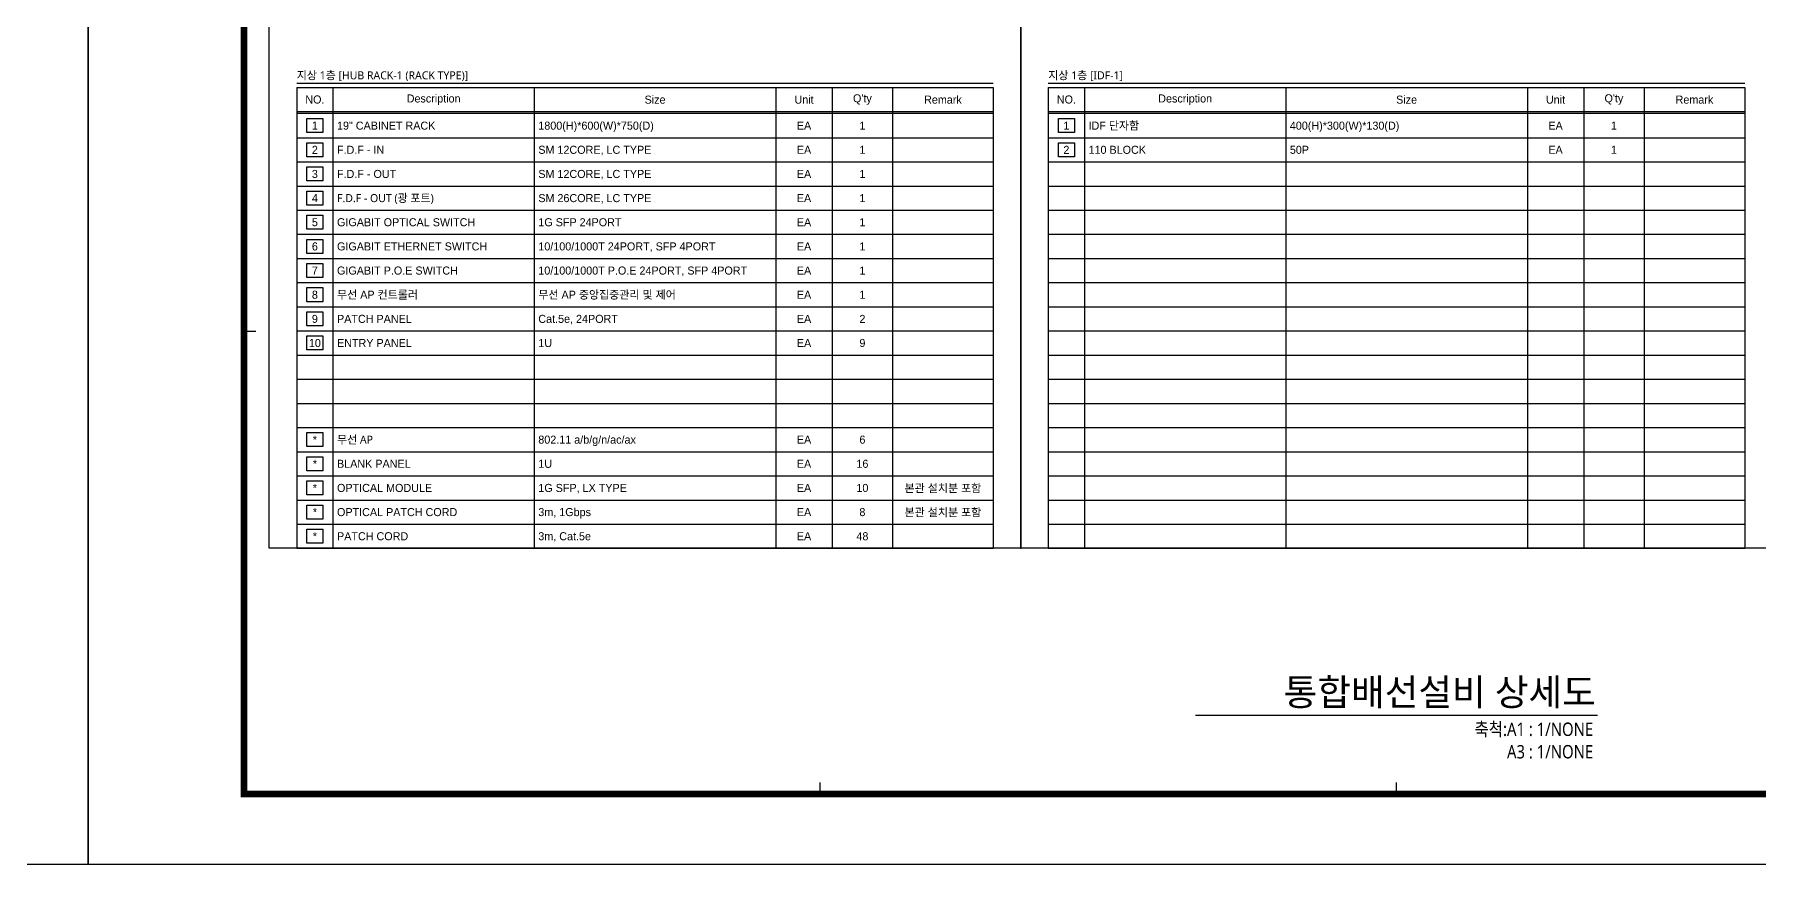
# Model space of a CAD drawing. Header units: millimetres. Extents: x 0 to 84100, y 0 to 29700.
# Drawn here: x 41251 to 66945, y 0 to 12372 of the extents above; entities that cross this region are included whole.
import ezdxf
from ezdxf.enums import TextEntityAlignment as Align

# ---------------------------------------------------------------- set-up
doc = ezdxf.new("R2010")
doc.units = ezdxf.units.MM
doc.header["$LTSCALE"] = 1000
for name, color, linetype in [('KEC-TEXT', 6, 'Continuous'), ('S', 4, 'Continuous'), ('SHT', 5, 'Continuous'), ('TIT', 2, 'Continuous')]:
    doc.layers.add(name, color=color, linetype=linetype)
doc.styles.add('GHS', font='malgun.ttf')
doc.styles.add('나눔고딕', font='')
doc.styles.get('나눔고딕').set_extended_font_data('나눔고딕')

# ---------------------------------------------------------------- blocks, each defined once
blk = doc.blocks.new('XR-FORM-ET', base_point=(461, 408))
at = {"layer": 'SHT', "color": 171}
for p, q in [((9300, 31800), (10000, 31800)), ((43650, 4200), (43650, 4900)), ((78000, 4200), (78000, 4900))]:
    blk.add_line(p, q, dxfattribs=at)
at = {"layer": 'SHT'}
blk.add_lwpolyline([(0, 118800), (168200, 118800), (168200, 0), (0, 0)], close=True, dxfattribs=at)
at = {"layer": 'SHT', "const_width": 400}
blk.add_lwpolyline([(9300, 114600), (163900, 114600), (163900, 4200), (9300, 4200)], close=True, dxfattribs=at)

msp = doc.modelspace()

# ---------------------------------------------------------------- linework, layer by layer
at = {"layer": 'KEC-TEXT', "color": 6}
for p, q in [((45160, 11583), (55540, 11583)), ((45160, 11583), (45160, 4713)), ((45700, 11583), (45700, 4713)), ((48700, 11583), (48700, 4713)), ((52300, 11583), (52300, 4713)), ((53140, 11583), (53140, 4713)), ((54040, 11583), (54040, 4713)), ((55540, 11583), (55540, 4713)), ((56360, 11583), (66740, 11583)), ((56360, 11583), (56360, 4713)), ((56900, 11583), (56900, 4713)), ((59900, 11583), (59900, 4713)), ((63500, 11583), (63500, 4713)), ((64340, 11583), (64340, 4713)), ((65240, 11583), (65240, 4713)), ((66740, 11583), (66740, 4713)), ((45160, 11223), (55540, 11223)), ((55540, 11193), (45160, 11193)), ((56360, 11223), (66740, 11223)), ((66740, 11193), (56360, 11193)), ((45160, 10833), (55540, 10833)), ((56360, 10833), (66740, 10833)), ((45160, 10473), (55540, 10473)), ((56360, 10473), (66740, 10473)), ((45160, 10113), (55540, 10113)), ((56360, 10113), (66740, 10113)), ((45160, 9753), (55540, 9753)), ((56360, 9753), (66740, 9753)), ((45160, 9393), (55540, 9393)), ((56360, 9393), (66740, 9393)), ((45160, 9033), (55540, 9033)), ((56360, 9033), (66740, 9033)), ((45160, 8673), (55540, 8673)), ((56360, 8673), (66740, 8673)), ((45160, 8313), (55540, 8313)), ((56360, 8313), (66740, 8313)), ((45160, 7953), (55540, 7953)), ((56360, 7953), (66740, 7953)), ((45160, 7593), (55540, 7593)), ((56360, 7593), (66740, 7593)), ((45160, 7233), (55540, 7233)), ((56360, 7233), (66740, 7233)), ((45160, 6873), (55540, 6873)), ((56360, 6873), (66740, 6873)), ((45160, 6513), (55540, 6513)), ((56360, 6513), (66740, 6513)), ((45160, 6153), (55540, 6153)), ((56360, 6153), (66740, 6153)), ((45160, 5793), (55540, 5793)), ((56360, 5793), (66740, 5793)), ((45160, 5433), (55540, 5433)), ((56360, 5433), (66740, 5433)), ((45160, 5073), (55540, 5073)), ((56360, 5073), (66740, 5073)), ((45160, 4713), (55540, 4713)), ((45160, 4713), (55540, 4713)), ((56360, 4713), (66740, 4713)), ((56360, 4713), (66740, 4713))]:
    msp.add_line(p, q, dxfattribs=at)
for points in [[(55950, 4713), (44750, 4713), (44750, 28150), (55950, 28150)], [(67150, 4713), (55950, 4713), (55950, 28150), (67150, 28150)], [(45310, 11118), (45550, 11118), (45550, 10909), (45310, 10909)], [(56510, 11118), (56750, 11118), (56750, 10909), (56510, 10909)], [(45310, 10758), (45550, 10758), (45550, 10549), (45310, 10549)], [(56510, 10758), (56750, 10758), (56750, 10549), (56510, 10549)], [(45310, 10398), (45550, 10398), (45550, 10189), (45310, 10189)], [(45310, 10038), (45550, 10038), (45550, 9829), (45310, 9829)], [(45310, 9678), (45550, 9678), (45550, 9469), (45310, 9469)], [(45310, 9318), (45550, 9318), (45550, 9109), (45310, 9109)], [(45310, 8958), (45550, 8958), (45550, 8749), (45310, 8749)], [(45310, 8598), (45550, 8598), (45550, 8389), (45310, 8389)], [(45310, 8238), (45550, 8238), (45550, 8029), (45310, 8029)], [(45310, 7878), (45550, 7878), (45550, 7669), (45310, 7669)], [(45310, 6438), (45550, 6438), (45550, 6229), (45310, 6229)], [(45310, 6078), (45550, 6078), (45550, 5869), (45310, 5869)], [(45310, 5718), (45550, 5718), (45550, 5509), (45310, 5509)], [(45310, 5358), (45550, 5358), (45550, 5149), (45310, 5149)], [(45310, 4998), (45550, 4998), (45550, 4789), (45310, 4789)]]:
    msp.add_lwpolyline(points, close=True, dxfattribs=at)
for points in [[(55540, 11643), (45160, 11643)], [(66740, 11643), (56360, 11643)]]:
    msp.add_lwpolyline(points, dxfattribs=at)
msp.add_point((55950, 4713), dxfattribs=at)
at = {"layer": 'TIT'}
msp.add_line((58556, 2225), (64544, 2225), dxfattribs=at)

# ---------------------------------------------------------------- block references
at = {"layer": 'S', "xscale": 0.25, "yscale": 0.25, "zscale": 0.25}
for p in [(115, 102), (42165, 102)]:
    msp.add_blockref('XR-FORM-ET', p, dxfattribs=at)

# ---------------------------------------------------------------- texts
at = {"layer": 'KEC-TEXT', "color": 6, "style": 'GHS'}
for s, p in [('지상 1층 [HUB RACK-1 (RACK TYPE)]', (45160, 11703, 190)), ('지상 1층 [IDF-1]', (56360, 11703, 190))]:
    msp.add_text(s, height=120, dxfattribs=at).set_placement(p)
at = {"layer": 'KEC-TEXT', "color": 6, "style": '나눔고딕'}
for s, p in [('NO.', (45430, 11403, 190)), ('Description', (47200, 11403, 190)), ('Size', (50500, 11403, 190)), ('Unit', (52720, 11403, 190)), ("Q'ty", (53590, 11403, 190)), ('Remark', (54790, 11403, 190)), ('NO.', (56630, 11403, 190)), ('Description', (58400, 11403, 190)), ('Size', (61700, 11403, 190)), ('Unit', (63920, 11403, 190)), ("Q'ty", (64790, 11403, 190)), ('Remark', (65990, 11403, 190)), ('1', (45430, 11013, 190)), ('EA', (52720, 11013, 190)), ('1', (53590, 11013, 190)), ('1', (56630, 11013, 190)), ('EA', (63920, 11013, 190)), ('1', (64790, 11013, 190)), ('2', (45430, 10653, 190)), ('EA', (52720, 10653, 190)), ('1', (53590, 10653, 190)), ('2', (56630, 10653, 190)), ('EA', (63920, 10653, 190)), ('1', (64790, 10653, 190)), ('3', (45430, 10293, 190)), ('EA', (52720, 10293, 190)), ('1', (53590, 10293, 190)), ('4', (45430, 9933, 190)), ('EA', (52720, 9933, 190)), ('1', (53590, 9933, 190)), ('5', (45430, 9573, 190)), ('EA', (52720, 9573, 190)), ('1', (53590, 9573, 190)), ('6', (45430, 9213, 190)), ('EA', (52720, 9213, 190)), ('1', (53590, 9213, 190)), ('7', (45430, 8853, 190)), ('EA', (52720, 8853, 190)), ('1', (53590, 8853, 190)), ('8', (45430, 8493, 190)), ('EA', (52720, 8493, 190)), ('1', (53590, 8493, 190)), ('9', (45430, 8133, 190)), ('EA', (52720, 8133, 190)), ('2', (53590, 8133, 190)), ('10', (45430, 7773, 190)), ('EA', (52720, 7773, 190)), ('9', (53590, 7773, 190)), ('*', (45430, 6333, 190)), ('EA', (52720, 6333, 190)), ('6', (53590, 6333, 190)), ('*', (45430, 5973, 190)), ('EA', (52720, 5973, 190)), ('16', (53590, 5973, 190)), ('*', (45430, 5613, 190)), ('EA', (52720, 5613, 190)), ('10', (53590, 5613, 190)), ('본관 설치분 포함', (54790, 5613, 190)), ('*', (45430, 5253, 190)), ('EA', (52720, 5253, 190)), ('8', (53590, 5253, 190)), ('본관 설치분 포함', (54790, 5253, 190)), ('*', (45430, 4893, 190)), ('EA', (52720, 4893, 190)), ('48', (53590, 4893, 190))]:
    msp.add_text(s, height=120, dxfattribs=at).set_placement(p, align=Align.MIDDLE)
at = {"layer": 'KEC-TEXT', "color": 6}
for s, style, p in [('19" CABINET RACK', '나눔고딕', (45760, 11013, 190)), ('1800(H)*600(W)*750(D)', '나눔고딕', (48760, 11013, 190)), ('IDF 단자함 ', '나눔고딕', (56960, 11013, 190)), ('400(H)*300(W)*130(D) ', '나눔고딕', (59960, 11013, 190)), ('F.D.F - IN', '나눔고딕', (45760, 10653, 190)), ('SM 12CORE, LC TYPE', '나눔고딕', (48760, 10653, 190)), ('110 BLOCK', '나눔고딕', (56960, 10653, 190)), ('50P', '나눔고딕', (59960, 10653, 190)), ('F.D.F - OUT', '나눔고딕', (45760, 10293, 190)), ('SM 12CORE, LC TYPE', '나눔고딕', (48760, 10293, 190)), ('F.D.F - OUT (광 포트)', 'GHS', (45760, 9933, 190)), ('SM 26CORE, LC TYPE', '나눔고딕', (48760, 9933, 190)), ('GIGABIT OPTICAL SWITCH', '나눔고딕', (45760, 9573, 190)), ('1G SFP 24PORT', '나눔고딕', (48760, 9573, 190)), ('GIGABIT ETHERNET SWITCH', '나눔고딕', (45760, 9213, 190)), ('10/100/1000T 24PORT, SFP 4PORT', '나눔고딕', (48760, 9213, 190)), ('GIGABIT P.O.E SWITCH', '나눔고딕', (45760, 8853, 190)), ('10/100/1000T P.O.E 24PORT, SFP 4PORT', '나눔고딕', (48760, 8853, 190)), ('무선 AP 컨트롤러', '나눔고딕', (45760, 8493, 190)), ('무선 AP 중앙집중관리 및 제어', '나눔고딕', (48760, 8493, 190)), ('PATCH PANEL', '나눔고딕', (45760, 8133, 190)), ('Cat.5e, 24PORT', '나눔고딕', (48760, 8133, 190)), ('ENTRY PANEL', '나눔고딕', (45760, 7773, 190)), ('1U', '나눔고딕', (48760, 7773, 190)), ('무선 AP', 'GHS', (45760, 6333, 190)), ('802.11 a/b/g/n/ac/ax', '나눔고딕', (48760, 6333, 190)), ('BLANK PANEL', '나눔고딕', (45760, 5973, 190)), ('1U', '나눔고딕', (48760, 5973, 190)), ('OPTICAL MODULE', '나눔고딕', (45760, 5613, 190)), ('1G SFP, LX TYPE', '나눔고딕', (48760, 5613, 190)), ('OPTICAL PATCH CORD', '나눔고딕', (45760, 5253, 190)), ('3m, 1Gbps', '나눔고딕', (48760, 5253, 190)), ('PATCH CORD', '나눔고딕', (45760, 4893, 190)), ('3m, Cat.5e', '나눔고딕', (48760, 4893, 190))]:
    msp.add_text(s, height=120, dxfattribs=dict(at, style=style)).set_placement(p, align=Align.MIDDLE_LEFT)
at = {"layer": 'TIT', "style": 'GHS'}
msp.add_text('통합배선설비 상세도', height=400, dxfattribs=at).set_placement((64521, 2570), align=Align.MIDDLE_RIGHT)
at = {"layer": 'TIT', "style": 'GHS', "width": 0.85}
for s, p in [('축척:A1 : 1/NONE', (64481, 1916)), ('A3 : 1/NONE', (64481, 1581))]:
    msp.add_text(s, height=200, dxfattribs=at).set_placement(p, align=Align.RIGHT)

doc.saveas('drawing.dxf')
